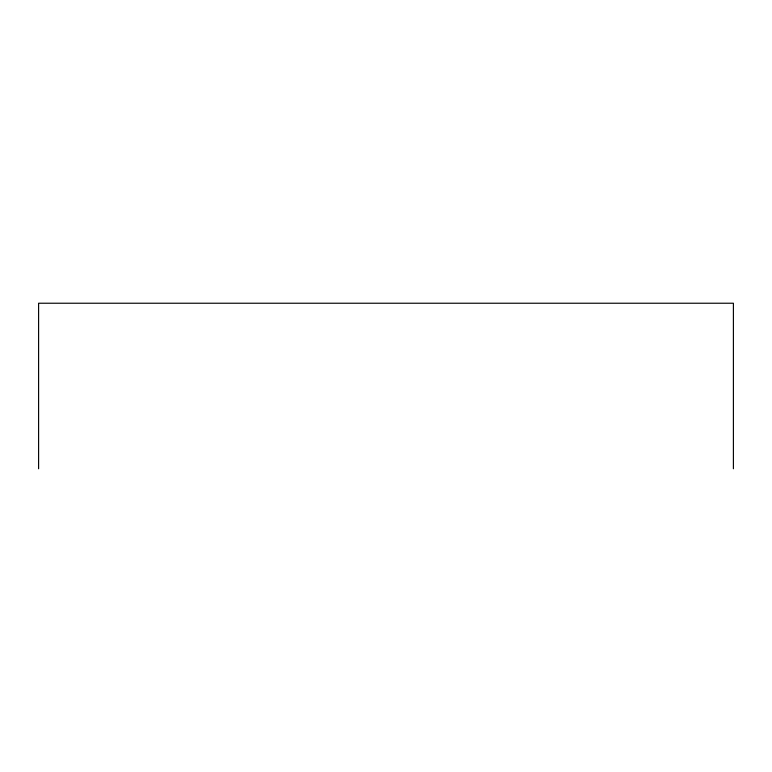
<?xml version="1.0" encoding="UTF-8"?>
<svg xmlns="http://www.w3.org/2000/svg" width="772" height="772" viewBox="0 0 772 772"><rect width="100%" height="100%" fill="white"/><g stroke="black" fill="none" stroke-linecap="round" stroke-linejoin="round"><path stroke-width="1.16" d="M733.4 468.768L733.4 303.232L38.6 303.232L38.6 468.768"/></g></svg>
